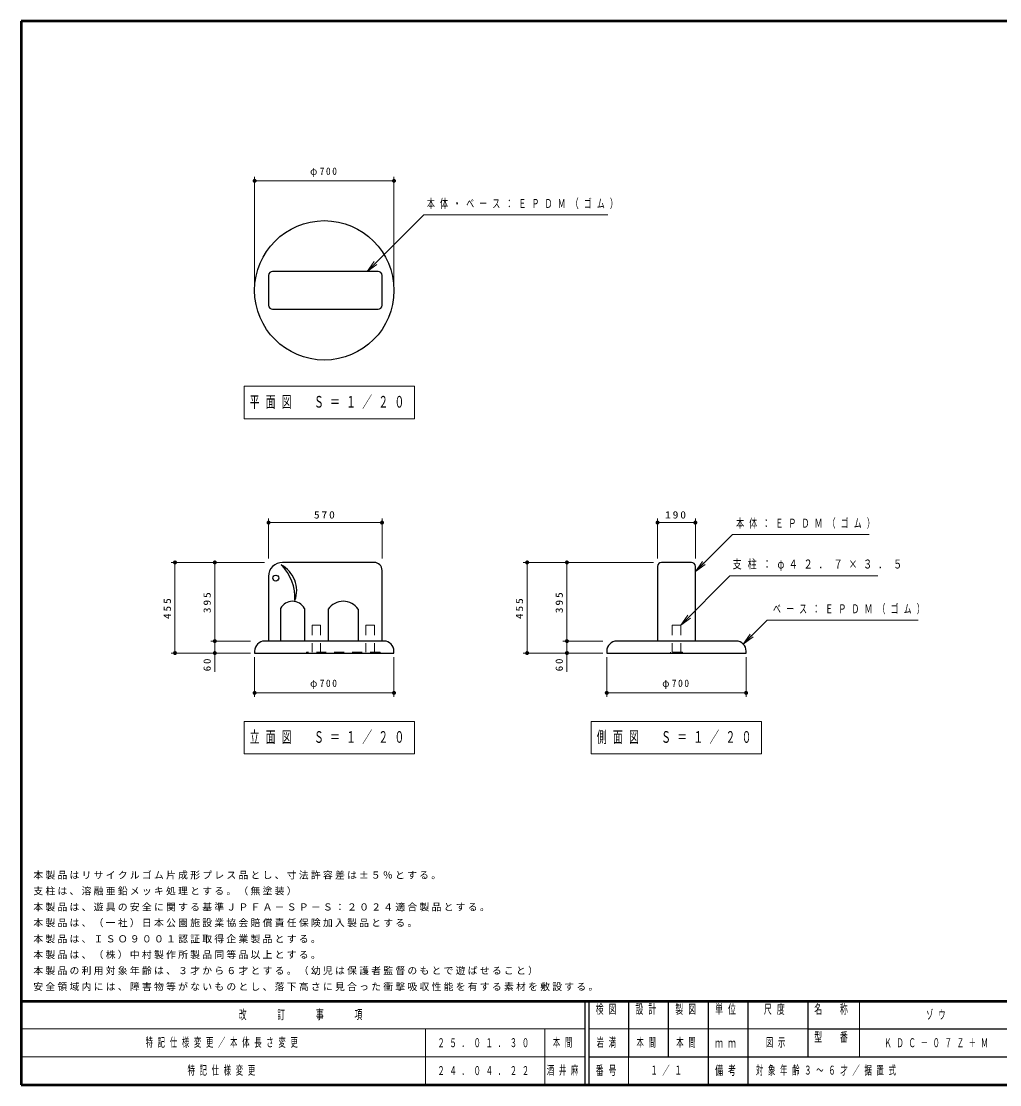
# Model space of a CAD drawing. Units: millimetres on the paper, scale 1:20. Extents: x 1295 to 1680, y 0 to 267.
# Drawn here: x 1295 to 1540.7, y 0 to 267 of the extents above; entities that cross this region are included whole.
import ezdxf

# ---------------------------------------------------------------- set-up
doc = ezdxf.new("R2010")
doc.units = ezdxf.units.MM
doc.linetypes.add('USER1', pattern=[4.5, 2.5, -2])
doc.layers.add('1_20', color=7, linetype='Continuous', lineweight=13)
doc.layers.add('NAKAMURA図枠', color=7, linetype='Continuous', lineweight=13)
doc.layers.add('CLASS1', color=7, linetype='Continuous')
doc.layers.add('図面情報', color=7, linetype='Continuous')
doc.styles.add('ＭＳ ゴシック', font='')
doc.styles.get('ＭＳ ゴシック').set_extended_font_data('MS Gothic')

# ---------------------------------------------------------------- blocks, each defined once
blk = doc.blocks.new('filled_dot')
at = {"color": 0, "linetype": 'Continuous', "lineweight": -2, "const_width": 1.25}
blk.add_lwpolyline([(-0.625, 0, 1), (0.625, 0, 1)], format="xyb", close=True, dxfattribs=at)

msp = doc.modelspace()

# ---------------------------------------------------------------- linework, layer by layer
at = {"layer": '1_20'}
for p, q in [((1353.609, 200.438), (1353.609, 227.938)), ((1388.609, 200.438), (1388.609, 227.938)), ((1353.609, 226.938), (1388.609, 226.938)), ((1381.841, 204.188), (1383.609, 206.663)), ((1381.841, 204.188), (1383.962, 206.309)), ((1384.316, 205.956), (1381.841, 204.188)), ((1350.959, 175.355), (1350.959, 167.221)), ((1393.759, 175.355), (1350.959, 175.355)), ((1393.759, 167.221), (1393.759, 175.355)), ((1350.959, 167.221), (1393.759, 167.221)), ((1357.109, 132.132), (1357.109, 142.132)), ((1385.609, 132.132), (1385.609, 142.132)), ((1454.793, 132.132), (1454.793, 142.132)), ((1464.293, 132.132), (1464.293, 142.132)), ((1357.109, 141.132), (1385.609, 141.132)), ((1454.793, 141.132), (1464.293, 141.132)), ((1342.609, 131.132), (1332.609, 131.132)), ((1333.609, 108.382), (1333.609, 131.132)), ((1356.109, 131.132), (1342.609, 131.132)), ((1343.609, 111.382), (1343.609, 131.132)), ((1431.043, 131.132), (1421.043, 131.132)), ((1422.043, 108.382), (1422.043, 131.132)), ((1453.793, 131.132), (1431.043, 131.132)), ((1432.043, 111.382), (1432.043, 131.132)), ((1464.293, 128.877), (1466.061, 131.352)), ((1464.293, 128.877), (1466.414, 130.999)), ((1466.768, 130.645), (1464.293, 128.877)), ((1460.611, 115.382), (1462.378, 117.857)), ((1460.611, 115.382), (1462.732, 117.504)), ((1463.085, 117.15), (1460.611, 115.382)), ((1476.311, 110.65), (1478.079, 113.125)), ((1476.311, 110.65), (1478.432, 112.771)), ((1478.786, 112.418), (1476.311, 110.65)), ((1352.609, 111.382), (1342.609, 111.382)), ((1343.609, 103.682), (1343.609, 111.382)), ((1441.043, 111.382), (1431.043, 111.382)), ((1432.043, 103.682), (1432.043, 111.382)), ((1342.609, 108.382), (1332.609, 108.382)), ((1352.609, 108.382), (1342.609, 108.382)), ((1353.609, 107.382), (1353.609, 97.382)), ((1388.609, 107.382), (1388.609, 97.382)), ((1431.043, 108.382), (1421.043, 108.382)), ((1441.043, 108.382), (1431.043, 108.382)), ((1442.043, 107.382), (1442.043, 97.382)), ((1477.043, 107.382), (1477.043, 97.382)), ((1388.609, 98.382), (1353.609, 98.382)), ((1477.043, 98.382), (1442.043, 98.382)), ((1350.959, 91.206), (1350.959, 83.072)), ((1393.759, 91.206), (1350.959, 91.206)), ((1393.759, 83.072), (1393.759, 91.206)), ((1438.143, 91.206), (1438.143, 83.072)), ((1480.943, 91.206), (1438.143, 91.206)), ((1480.943, 83.072), (1480.943, 91.206)), ((1350.959, 83.072), (1393.759, 83.072)), ((1438.143, 83.072), (1480.943, 83.072))]:
    msp.add_line(p, q, dxfattribs=at)
at = {"layer": '1_20', "lineweight": 25}
for p, q in [((1357.109, 203.188), (1357.109, 195.688)), ((1384.609, 204.188), (1358.109, 204.188)), ((1385.609, 195.688), (1385.609, 203.188)), ((1358.109, 194.688), (1384.609, 194.688)), ((1383.609, 131.132), (1360.609, 131.132)), ((1463.293, 131.132), (1455.793, 131.132)), ((1385.609, 111.382), (1385.609, 129.132)), ((1454.793, 130.132), (1454.793, 111.382)), ((1464.293, 111.382), (1464.293, 130.132)), ((1357.109, 127.632), (1357.109, 111.382)), ((1360.109, 119.581), (1360.109, 111.382)), ((1366.109, 119.581), (1366.109, 111.382)), ((1372.109, 119.37), (1372.109, 111.382)), ((1379.609, 119.37), (1379.609, 111.382)), ((1386.109, 111.382), (1356.109, 111.382)), ((1474.543, 111.382), (1444.543, 111.382)), ((1353.609, 108.882), (1353.609, 108.382)), ((1353.609, 108.382), (1388.609, 108.382)), ((1388.609, 108.382), (1388.609, 108.882)), ((1442.043, 108.882), (1442.043, 108.382)), ((1442.043, 108.382), (1477.043, 108.382)), ((1477.043, 108.382), (1477.043, 108.882))]:
    msp.add_line(p, q, dxfattribs=at)
at = {"layer": '1_20', "linetype": 'USER1'}
for p, q in [((1370.177, 115.382), (1368.042, 115.382)), ((1368.042, 115.382), (1368.042, 108.607)), ((1370.177, 115.382), (1370.177, 108.607)), ((1381.542, 115.382), (1381.542, 108.607)), ((1381.542, 115.382), (1383.677, 115.382)), ((1383.677, 115.382), (1383.677, 108.607)), ((1458.476, 115.382), (1458.476, 108.607)), ((1458.476, 115.382), (1460.611, 115.382)), ((1460.611, 115.382), (1460.611, 108.607)), ((1385.109, 108.607), (1366.609, 108.607)), ((1366.609, 108.607), (1366.609, 108.382)), ((1385.109, 108.382), (1385.109, 108.607)), ((1461.043, 108.607), (1458.043, 108.607)), ((1458.043, 108.607), (1458.043, 108.382)), ((1461.043, 108.382), (1461.043, 108.607))]:
    msp.add_line(p, q, dxfattribs=at)
at = {"layer": '1_20'}
for points in [[(1381.841, 204.188), (1396.09, 218.436), (1442.324, 218.436)], [(1464.293, 128.877), (1473.582, 138.167), (1507.978, 138.167)], [(1460.611, 115.382), (1472.983, 127.755), (1510.149, 127.755)], [(1476.311, 110.65), (1482.327, 116.666), (1520.232, 116.666)]]:
    msp.add_lwpolyline(points, dxfattribs=at)
at = {"layer": '1_20', "lineweight": 25}
for centre, radius in [((1371.109, 199.438), 17.5), ((1358.926, 127.198), 0.75)]:
    msp.add_circle(centre, radius, dxfattribs=at)
for centre, radius, start, end in [((1358.109, 203.188), 1, 90, 180), ((1384.609, 203.188), 1, 0, 90), ((1358.109, 195.688), 1, 180, 270), ((1384.609, 195.688), 1, 270, 0), ((1360.609, 127.632), 3.5, 90, 180), ((1383.609, 129.132), 2, 0, 90), ((1455.793, 130.132), 1, 90, 180), ((1463.293, 130.132), 1, 0, 90), ((1352.292, 122.246), 11.461, 356.56722, 46.04435), ((1356.882, 124.036), 7.285, 340.12614, 62.48543), ((1363.109, 117.983), 3.399, 28.04322, 151.95678), ((1375.859, 116.882), 4.5, 33.55731, 146.44269), ((1356.109, 108.882), 2.5, 90, 180), ((1386.109, 108.882), 2.5, 0, 90), ((1444.543, 108.882), 2.5, 90, 180), ((1474.543, 108.882), 2.5, 0, 90)]:
    msp.add_arc(centre, radius, start, end, dxfattribs=at)
at = {"layer": 'NAKAMURA図枠', "lineweight": 50}
for p, q in [((1680, 267), (1295, 267)), ((1295, 267), (1295, 0)), ((1295, 21), (1680, 21)), ((1295, 0), (1680, 0))]:
    msp.add_line(p, q, dxfattribs=at)
at = {"layer": 'NAKAMURA図枠', "color": 211, "lineweight": 25}
for p, q in [((1436.5, 21), (1436.5, 0)), ((1437.5, 21), (1437.5, 0)), ((1447.5, 21), (1447.5, 7)), ((1457.5, 21), (1457.5, 7)), ((1467.5, 21), (1467.5, 0)), ((1477.5, 21), (1477.5, 7)), ((1492.5, 21), (1492.5, 7)), ((1492.5, 14), (1610, 14)), ((1437.5, 7), (1680, 7))]:
    msp.add_line(p, q, dxfattribs=at)
at = {"layer": 'NAKAMURA図枠'}
for p, q in [((1505.5, 21), (1505.5, 7)), ((1295, 14), (1436.5, 14)), ((1396.5, 14), (1396.5, 0)), ((1426.5, 14), (1426.5, 0)), ((1437.5, 14), (1492.5, 14)), ((1295, 7), (1436.5, 7)), ((1447.5, 7), (1447.5, 0))]:
    msp.add_line(p, q, dxfattribs=at)
at = {"layer": 'NAKAMURA図枠', "lineweight": 25}
msp.add_line((1477.5, 7), (1477.5, 0), dxfattribs=at)

# ---------------------------------------------------------------- block references
at = {"layer": '1_20', "xscale": 0.4, "yscale": 0.4}
for p in [(1353.609, 226.938), (1357.109, 141.132), (1454.793, 141.132), (1353.609, 98.382), (1442.043, 98.382)]:
    msp.add_blockref('filled_dot', p, dxfattribs=at)
for p, rotation in [((1388.609, 226.938), 180), ((1385.609, 141.132), 180), ((1464.293, 141.132), 180), ((1333.609, 131.132), 270), ((1343.609, 131.132), 270), ((1422.043, 131.132), 270), ((1432.043, 131.132), 270), ((1343.609, 111.382), 90), ((1343.609, 111.382), 270), ((1432.043, 111.382), 270), ((1432.043, 111.382), 90), ((1333.609, 108.382), 90), ((1343.609, 108.382), 90), ((1422.043, 108.382), 90), ((1432.043, 108.382), 90), ((1388.609, 98.382), 180), ((1477.043, 98.382), 180)]:
    msp.add_blockref('filled_dot', p, dxfattribs=dict(at, rotation=rotation))

# ---------------------------------------------------------------- texts
at = {"layer": '1_20', "style": 'ＭＳ ゴシック'}
for s, insert, char_height, attachment_point in [('\\T1.33;\\W0.95;φ700', (1371.109, 227.938), 1.833, 8), ('\\T1.64;\\W0.65;本体・ベース：ＥＰＤＭ（ゴム）', (1396.887, 221.086), 2.199, 4), ('\\T1.64;\\W0.6;平面図\u3000Ｓ＝１／２０', (1352.359, 171.288), 2.933, 4), ('\\T1.33;\\W1.15;570', (1371.359, 142.132), 1.833, 8), ('\\T1.33;\\W1.15;190', (1459.543, 142.132), 1.833, 8), ('\\T1.64;\\W0.65;本体：ＥＰＤＭ（ゴム）', (1474.535, 140.817), 2.199, 4), ('\\T1.63;\\W0.75;支柱：φ４２．７×３．５', (1473.632, 130.405), 2.199, 4), ('\\T1.64;\\W0.65;ベース：ＥＰＤＭ（ゴム）', (1483.791, 119.316), 2.199, 4), ('\\T1.33;\\W0.95;φ700', (1371.109, 99.382), 1.833, 8), ('\\T1.33;\\W0.95;φ700', (1459.543, 99.382), 1.833, 8), ('\\T1.64;\\W0.6;立面図\u3000Ｓ＝１／２０', (1352.359, 87.139), 2.933, 4), ('\\T1.64;\\W0.6;側面図\u3000Ｓ＝１／２０', (1439.543, 87.139), 2.933, 4)]:
    msp.add_mtext(s, dxfattribs=dict(at, insert=insert, char_height=char_height, attachment_point=attachment_point))
at = {"layer": '1_20', "char_height": 1.833, "attachment_point": 8, "rotation": 90, "style": 'ＭＳ ゴシック'}
for s, insert in [('\\T1.33;\\W1.15;395', (1342.609, 121.257)), ('\\T1.33;\\W1.15;395', (1431.043, 121.257)), ('\\T1.33;\\W1.15;455', (1332.609, 119.757)), ('\\T1.33;\\W1.15;455', (1421.043, 119.757)), ('\\T1.34;\\W1.1;60', (1342.609, 105.63)), ('\\T1.34;\\W1.1;60', (1431.043, 105.63))]:
    msp.add_mtext(s, dxfattribs=dict(at, insert=insert))
at = {"layer": 'CLASS1', "char_height": 1.76, "attachment_point": 7, "style": 'ＭＳ ゴシック'}
for s, insert in [('\\T1.23;本製品はリサイクルゴム片成形プレス品とし、寸法許容差は±５％とする。', (1298.027, 51.528)), ('\\T1.23;支柱は、溶融亜鉛メッキ処理とする。（無塗装）', (1298.027, 47.528)), ('\\T1.23;本製品は、遊具の安全に関する基準ＪＰＦＡ－ＳＰ－Ｓ：２０２４適合製品とする。', (1298.027, 43.528)), ('\\T1.23;本製品は、（一社）日本公園施設業協会賠償責任保険加入製品とする。', (1298.027, 39.528)), ('\\T1.23;本製品は、ＩＳＯ９００１認証取得企業製品とする。', (1298.027, 35.528)), ('\\T1.23;本製品は、（株）中村製作所製品同等品以上とする。', (1298.027, 31.528)), ('\\T1.23;本製品の利用対象年齢は、３才から６才とする。（幼児は保護者監督のもとで遊ばせること）', (1298.027, 27.528)), ('\\T1.23;安全領域内には、障害物等がないものとし、落下高さに見合った衝撃吸収性能を有する素材を敷設する。', (1298.027, 23.528))]:
    msp.add_mtext(s, dxfattribs=dict(at, insert=insert))
at = {"layer": 'NAKAMURA図枠', "color": 4, "char_height": 2.346, "style": 'ＭＳ ゴシック'}
for s, insert, attachment_point in [('\\T1.64;\\W0.6;改\u3000\u3000訂\u3000\u3000事\u3000\u3000項', (1365.75, 17.5), 5), ('\\T1.64;\\W0.6;検図', (1442.5, 20.167), 2), ('\\T1.64;\\W0.6;設計', (1452.5, 20.167), 2), ('\\T1.64;\\W0.6;製図', (1462.5, 20.167), 2), ('\\T1.64;\\W0.6;単位', (1472.5, 20.167), 2), ('\\T1.64;\\W0.6;尺度', (1484.75, 20.167), 2), ('\\T1.64;\\W0.6;名\u3000称', (1499, 20.167), 2), ('\\T1.64;\\W0.6;型\u3000番', (1499, 13.167), 2), ('\\T1.64;\\W0.6;ｍｍ', (1472.5, 10.5), 5), ('\\T1.64;\\W0.6;番号', (1442.5, 3.5), 5), ('\\T1.64;\\W0.6;備考', (1472.5, 3.5), 5)]:
    msp.add_mtext(s, dxfattribs=dict(at, insert=insert, attachment_point=attachment_point))
at = {"layer": '図面情報', "char_height": 2.199, "attachment_point": 4, "style": 'ＭＳ ゴシック'}
for s, insert in [('\\T1.64;\\W0.6;ゾウ', (1522.25, 17.5)), ('\\T1.64;\\W0.6;特記仕様変更／本体長さ変更', (1326.25, 10.5)), ('\\T1.64;\\W0.6;２５．０１．３０', (1399.5, 10.5)), ('\\T1.64;\\W0.6;本間', (1428.5, 10.5)), ('\\T1.64;\\W0.6;岩満', (1439.5, 10.5)), ('\\T1.64;\\W0.6;本間', (1449.5, 10.5)), ('\\T1.64;\\W0.6;本間', (1459.5, 10.5)), ('\\T1.64;\\W0.6;図示', (1482, 10.5)), ('\\T1.64;\\W0.6;ＫＤＣ－０７Ｚ＋Ｍ', (1511.75, 10.5)), ('\\T1.64;\\W0.6;特記仕様変更', (1336.75, 3.5)), ('\\T1.64;\\W0.6;２４．０４．２２', (1399.5, 3.5)), ('\\T1.64;\\W0.6;酒井麻', (1427, 3.5)), ('\\T1.64;\\W0.6;１／１', (1453, 3.5)), ('\\T1.64;\\W0.6;対象年齢３～６才／据置式', (1479.5, 3.5))]:
    msp.add_mtext(s, dxfattribs=dict(at, insert=insert))

doc.saveas('drawing.dxf')
